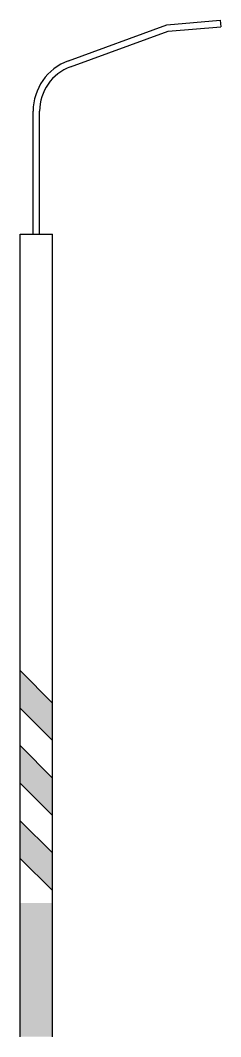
# Model space of a CAD drawing. Extents: x -0.3 to 1.57, y 0 to 9.5.
import ezdxf

# ---------------------------------------------------------------- set-up
doc = ezdxf.new("R2010")
doc.units = 0
doc.header["$LTSCALE"] = 0.0006
doc.header["$MEASUREMENT"] = 0
doc.layers.get('0').update_dxf_attribs({"linetype": 'CONTINUOUS'})

msp = doc.modelspace()

# ---------------------------------------------------------------- linework, layer by layer
for p, q in [((1.07, 9.455), (1.5681, 9.4985)), ((0.149, 9.1197), (1.07, 9.455)), ((1.0831, 9.3959), (1.5733, 9.4388)), ((0.1695, 9.0634), (1.0831, 9.3959)), ((-0.18, 7.5), (-0.18, 8.6499)), ((-0.12, 7.5), (-0.12, 8.6499))]:
    msp.add_line(p, q)
for points in [[(1.5681, 9.4985), (1.5733, 9.4388)], [(-0.3, 0), (-0.3, 7.5)], [(-0.3, 7.5), (0, 7.5)], [(0, 0), (0, 7.5)], [(0.0008, 3.1179), (-0.2992, 3.4179)], [(0.0008, 2.767), (-0.2992, 3.067)], [(0.0008, 2.417), (-0.2992, 2.717)], [(0.0008, 2.0662), (-0.2992, 2.3662)], [(0, 1.717), (-0.3, 2.017)], [(0, 1.3662), (-0.3, 1.6662)]]:
    msp.add_lwpolyline(points)
for radius in [0.5, 0.44]:
    msp.add_arc((0.32, 8.6499), radius, 110, 180)
for points in [[(-0.2992, 3.4179), (-0.2992, 3.067), (0.0008, 3.1179), (0.0008, 2.767)], [(-0.2992, 2.717), (-0.2992, 2.3662), (0.0008, 2.417), (0.0008, 2.0662)], [(-0.3, 2.017), (-0.3, 1.6662), (0, 1.717), (0, 1.3662)], [(-0.3, 1.25), (0, 1.25), (-0.3, 0), (0, 0)]]:
    msp.add_solid(points)

doc.saveas('drawing.dxf')
